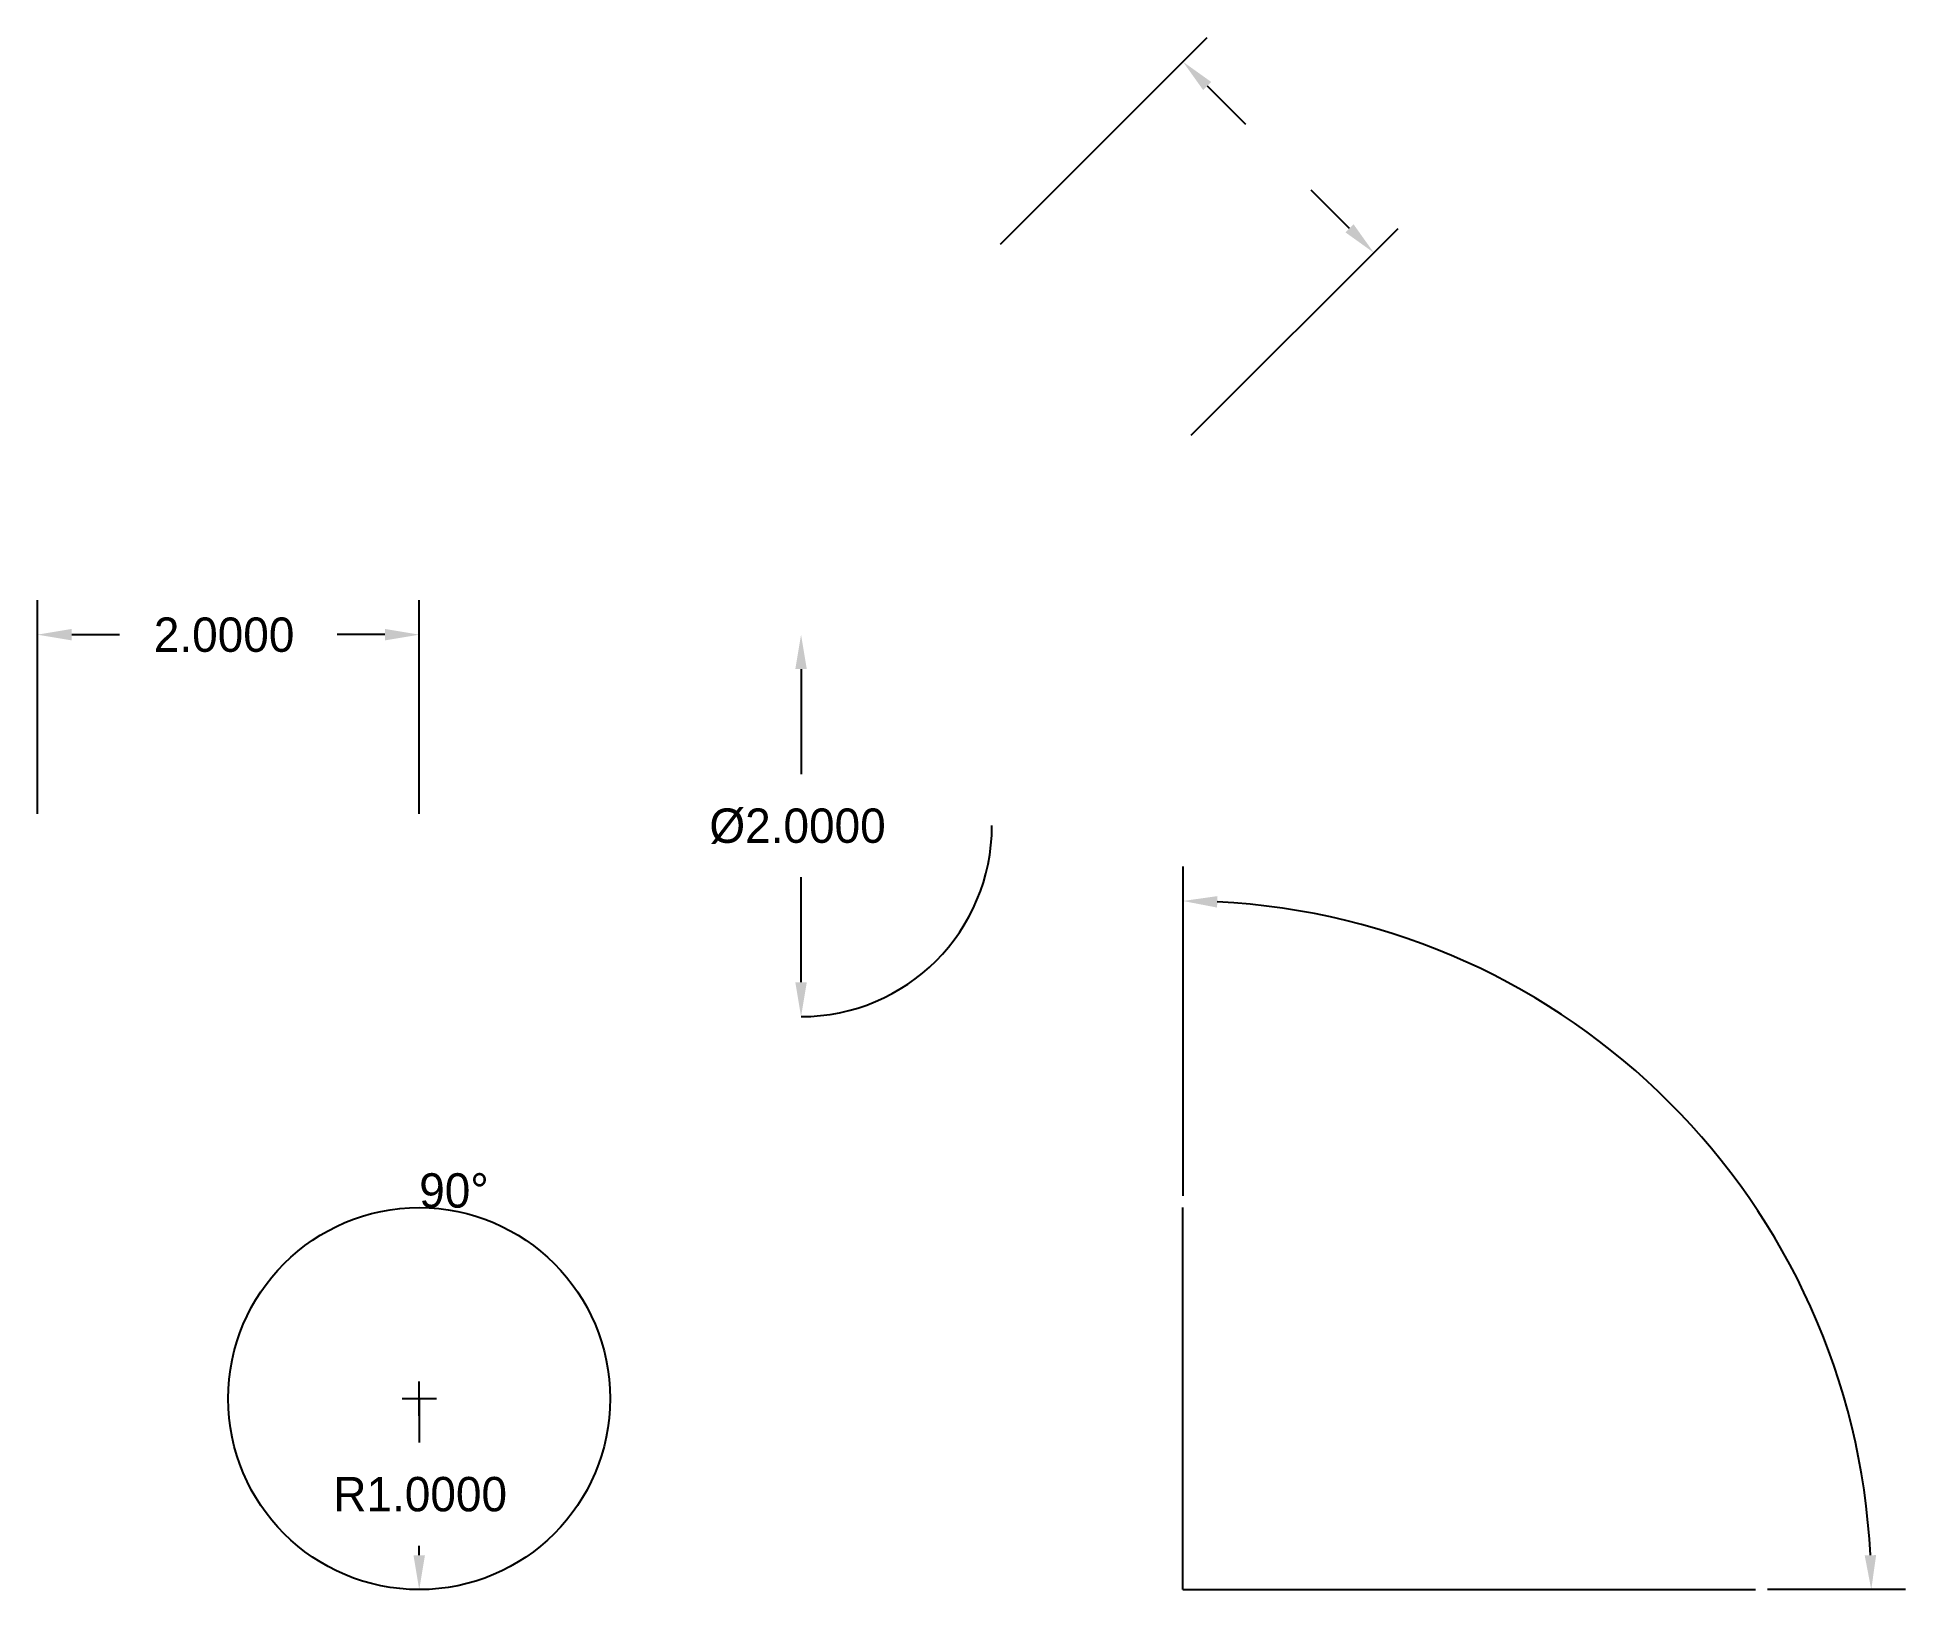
# Model space of a CAD drawing. Extents: x 1 to 10.79, y 1 to 9.13.
import ezdxf

# ---------------------------------------------------------------- set-up
doc = ezdxf.new("R2010")
doc.units = 0
doc.layers.get('0').update_dxf_attribs({"linetype": 'CONTINUOUS'})
doc.dimstyles.get("Standard").update_dxf_attribs({"dimtxt": 2.5, "dimasz": 2.5, "dimexe": 1.25, "dimexo": 0.625, "dimtad": 1, "dimcen": 2.5, "dimazin": 3, "dimtfac": 1, "dimtmove": 0, "dimatfit": 3})

# ---------------------------------------------------------------- blocks, each defined once
blk = doc.blocks.new('*D0')
at = {"color": 0, "linetype": 'BYBLOCK'}
for p, q in [((3, 1.91), (3, 2.09)), ((2.91, 2), (3.09, 2)), ((3, 2), (3, 1.77)), ((3, 1.18), (3, 1.23))]:
    blk.add_line(p, q, dxfattribs=at)
blk.add_solid([(3.03, 1.18), (2.97, 1.18), (3, 1)], dxfattribs=at)
blk.add_text('R1.0000', height=0.18, dxfattribs=at).set_placement((2.55, 1.41))
blk = doc.blocks.new('*D1')
at = {"color": 0, "linetype": 'BYBLOCK'}
for p, q in [((5, 5.82), (5, 5.27)), ((5, 4.18), (5, 4.73))]:
    blk.add_line(p, q, dxfattribs=at)
for points in [[(5.03, 5.82), (4.97, 5.82), (5, 6)], [(5.03, 4.18), (4.97, 4.18), (5, 4)]]:
    blk.add_solid(points, dxfattribs=at)
blk.add_text('%%1292.0000', height=0.18, dxfattribs=at).set_placement((4.52, 4.91))
blk = doc.blocks.new('*D2')
at = {"color": 0, "linetype": 'BYBLOCK'}
for p, q in [((7, 4.785551), (7, 3.0625)), ((10.785551, 1), (10.0625, 1))]:
    blk.add_line(p, q, dxfattribs=at)
blk.add_arc((7, 1), 3.605551, 2.860675, 87.139325, dxfattribs=at)
for points in [[(7.179195, 4.571068), (7.180693, 4.631049), (7, 4.605551)], [(10.571068, 1.179195), (10.631049, 1.180693), (10.605551, 1)]]:
    blk.add_solid(points, dxfattribs=at)
blk.add_text('90%%127', height=0.18, dxfattribs=at).set_placement((3, 3))
blk = doc.blocks.new('*D3')
at = {"color": 0, "linetype": 'BYBLOCK'}
for p, q in [((6.044194, 8.044194), (7.127279, 9.127279)), ((7.127279, 8.872721), (7.327721, 8.672279)), ((7.872721, 8.127279), (7.672279, 8.327721)), ((7.044194, 7.044194), (8.127279, 8.127279))]:
    blk.add_line(p, q, dxfattribs=at)
for points in [[(7.106066, 8.851508), (7.148492, 8.893934), (7, 9)], [(7.851508, 8.106066), (7.893934, 8.148492), (8, 8)]]:
    blk.add_solid(points, dxfattribs=at)
blk = doc.blocks.new('*D4')
at = {"color": 0, "linetype": 'BYBLOCK'}
for p, q in [((1, 5.0625), (1, 6.18)), ((3, 5.0625), (3, 6.18)), ((1.18, 6), (1.43, 6)), ((2.82, 6), (2.57, 6))]:
    blk.add_line(p, q, dxfattribs=at)
for points in [[(1.18, 5.97), (1.18, 6.03), (1, 6)], [(2.82, 5.97), (2.82, 6.03), (3, 6)]]:
    blk.add_solid(points, dxfattribs=at)
blk.add_text('2.0000', height=0.18, dxfattribs=at).set_placement((1.61, 5.91))

msp = doc.modelspace()

# ---------------------------------------------------------------- linework, layer by layer
for q in [(7, 3), (10, 1)]:
    msp.add_line((7, 1), q)
msp.add_circle((3, 2), 1)
msp.add_arc((5, 5), 1, 270, 0)

# ---------------------------------------------------------------- dimensions: what is measured, and where the dimension line sits
dim = msp.add_aligned_dim(p1=(6, 8), p2=(7, 7), distance=1.4142, dimstyle='Standard')
dim.commit()
dim.dimension.update_dxf_attribs({"geometry": '*D3', "text_midpoint": (7.5, 8.5)})
dim = msp.add_linear_dim(base=(3, 6), p1=(1, 5), p2=(3, 5), dimstyle='Standard')
dim.commit()
dim.dimension.update_dxf_attribs({"geometry": '*D4', "text_midpoint": (2, 6)})
dim = msp.add_diameter_dim_2p(p1=(5, 6), p2=(5, 4), dimstyle='Standard')
dim.commit()
dim.dimension.update_dxf_attribs({"geometry": '*D1', "text_midpoint": (5, 5)})
dim = msp.add_angular_dim_2l(base=(10, 3), line1=((7, 1), (7, 3)), line2=((7, 1), (10, 1)), dimstyle='Standard')
dim.commit()
dim.dimension.update_dxf_attribs({"geometry": '*D2', "text_midpoint": (3.195, 3.09), "dimtype": 130})
dim = msp.add_radius_dim(center=(3, 2), mpoint=(3, 1), dimstyle='Standard')
dim.commit()
dim.dimension.update_dxf_attribs({"geometry": '*D0', "text_midpoint": (3, 1.5)})

doc.saveas('drawing.dxf')
